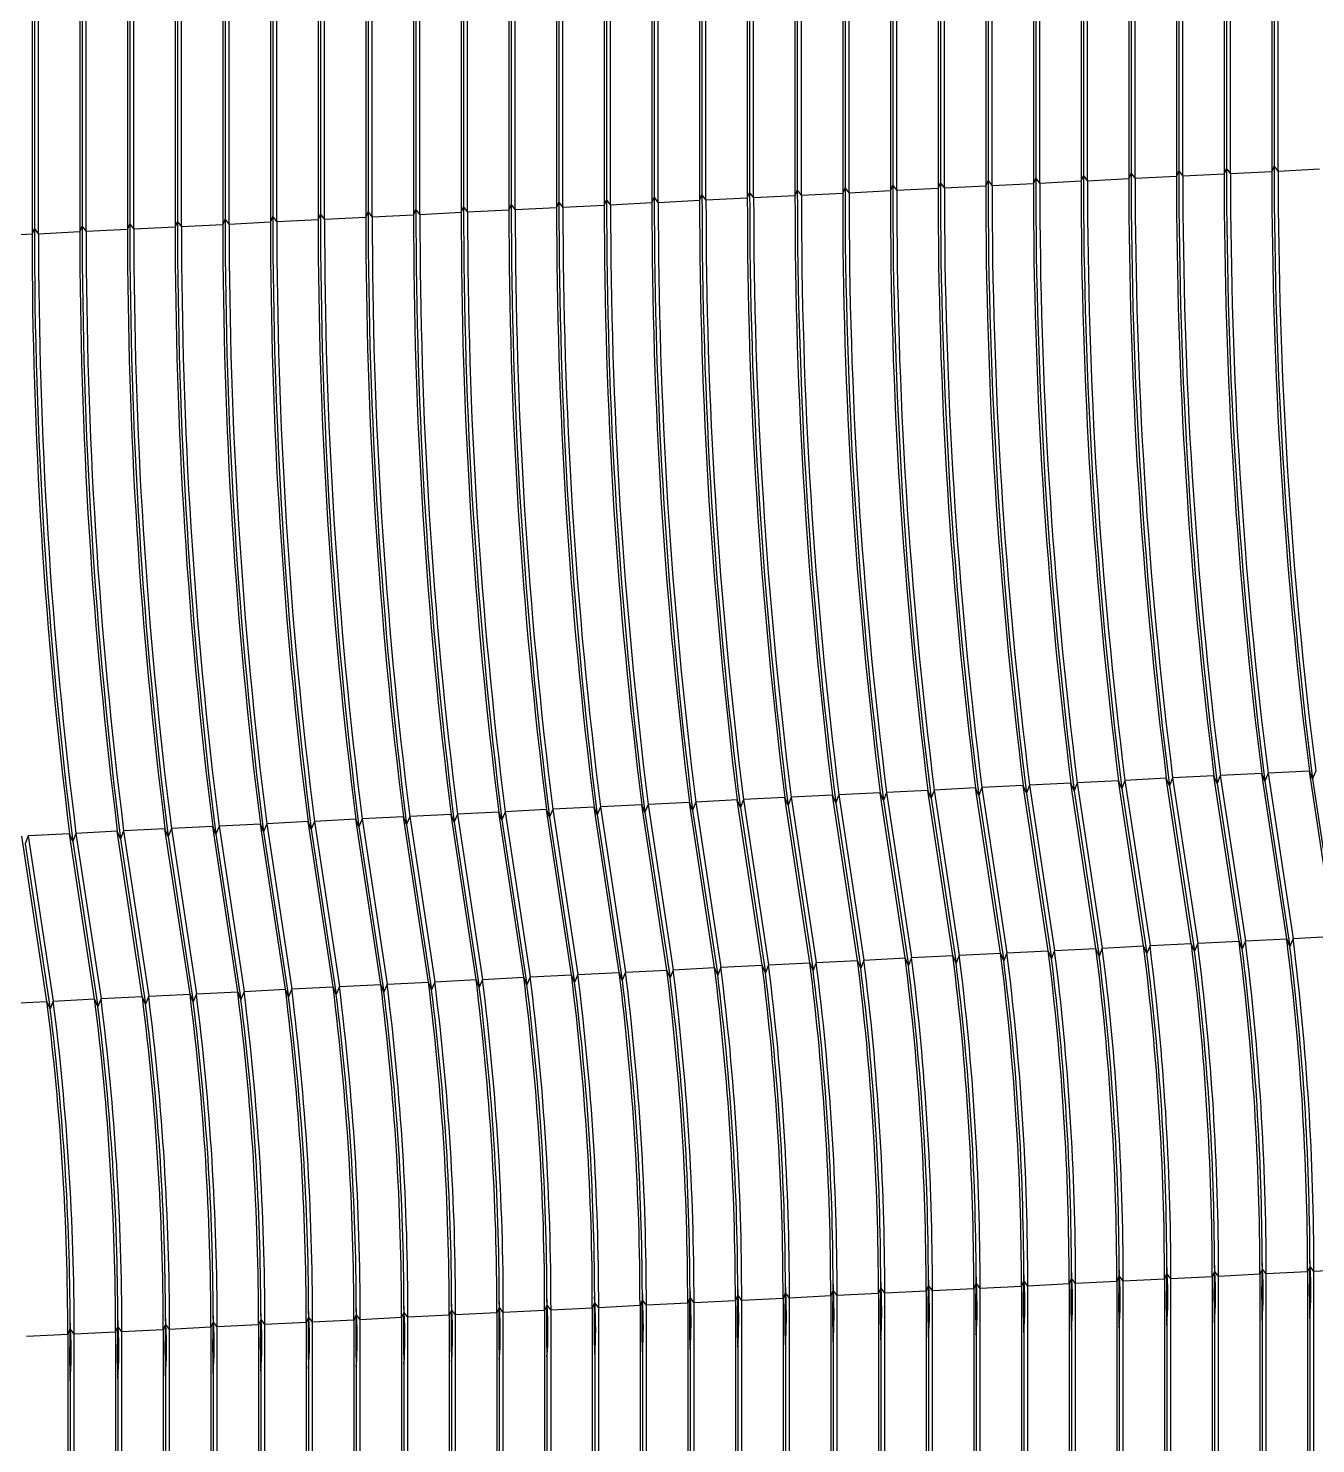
# Model space of a CAD drawing. Header units: millimetres. Extents: x 334 to 3694, y 0 to 2376.
# Drawn here: x 2527.54 to 2535.61, y 1125.11 to 1133.98 of the extents above; entities that cross this region are included whole.
import ezdxf

# ---------------------------------------------------------------- set-up
doc = ezdxf.new("R2010")
doc.units = ezdxf.units.MM
doc.header["$LTSCALE"] = 3
doc.layers.add('1_외형선', color=7, linetype='Continuous', lineweight=25)

msp = doc.modelspace()

# ---------------------------------------------------------------- linework, layer by layer
at = {"layer": '1_외형선'}
for p, q in [((2534.756, 1134.5565), (2534.756, 1133.0867)), ((2535.0548, 1134.5716), (2535.0548, 1133.1018)), ((2535.339, 1134.5511), (2535.339, 1133.0814)), ((2535.3537, 1134.5867), (2535.3537, 1133.1169)), ((2535.3788, 1133.0834), (2535.3788, 1134.5532)), ((2532.9628, 1134.4659), (2532.9628, 1132.9961)), ((2533.2617, 1134.481), (2533.2617, 1133.0112)), ((2533.5458, 1134.4606), (2533.5458, 1132.9908)), ((2533.5605, 1134.4961), (2533.5605, 1133.0263)), ((2533.5857, 1132.9928), (2533.5857, 1134.4626)), ((2533.8447, 1134.4757), (2533.8447, 1133.0059)), ((2533.8594, 1134.5112), (2533.8594, 1133.0414)), ((2533.8846, 1133.0079), (2533.8846, 1134.4777)), ((2534.1436, 1134.4908), (2534.1436, 1133.021)), ((2534.1583, 1134.5263), (2534.1583, 1133.0565)), ((2534.1834, 1133.023), (2534.1834, 1134.4928)), ((2534.4424, 1134.5059), (2534.4424, 1133.0361)), ((2534.4571, 1134.5414), (2534.4571, 1133.0716)), ((2534.4823, 1133.0381), (2534.4823, 1134.5079)), ((2534.7413, 1134.521), (2534.7413, 1133.0512)), ((2534.7811, 1133.0532), (2534.7811, 1134.523)), ((2535.0401, 1134.5361), (2535.0401, 1133.0663)), ((2535.08, 1133.0683), (2535.08, 1134.5381)), ((2531.1697, 1134.3753), (2531.1697, 1132.9056)), ((2531.4685, 1134.3904), (2531.4685, 1132.9207)), ((2531.7527, 1134.37), (2531.7527, 1132.9002)), ((2531.7674, 1134.4055), (2531.7674, 1132.9358)), ((2531.7925, 1132.9023), (2531.7925, 1134.372)), ((2532.0516, 1134.3851), (2532.0516, 1132.9153)), ((2532.0662, 1134.4206), (2532.0662, 1132.9509)), ((2532.0914, 1132.9174), (2532.0914, 1134.3871)), ((2532.3504, 1134.4002), (2532.3504, 1132.9304)), ((2532.3651, 1134.4357), (2532.3651, 1132.9659)), ((2532.3903, 1132.9324), (2532.3903, 1134.4022)), ((2532.6493, 1134.4153), (2532.6493, 1132.9455)), ((2532.664, 1134.4508), (2532.664, 1132.981)), ((2532.6891, 1132.9475), (2532.6891, 1134.4173)), ((2532.9481, 1134.4304), (2532.9481, 1132.9606)), ((2532.988, 1132.9626), (2532.988, 1134.4324)), ((2533.247, 1134.4455), (2533.247, 1132.9757)), ((2533.2868, 1132.9777), (2533.2868, 1134.4475)), ((2529.3765, 1134.2848), (2529.3765, 1132.815)), ((2529.6754, 1134.2999), (2529.6754, 1132.8301)), ((2529.9595, 1134.2795), (2529.9595, 1132.8097)), ((2529.9742, 1134.315), (2529.9742, 1132.8452)), ((2529.9994, 1132.8117), (2529.9994, 1134.2815)), ((2530.2584, 1134.2945), (2530.2584, 1132.8248)), ((2530.2731, 1134.3301), (2530.2731, 1132.8603)), ((2530.2982, 1132.8268), (2530.2982, 1134.2966)), ((2530.5573, 1134.3096), (2530.5573, 1132.8399)), ((2530.572, 1134.3452), (2530.572, 1132.8754)), ((2530.5971, 1132.8419), (2530.5971, 1134.3117)), ((2530.8561, 1134.3247), (2530.8561, 1132.855)), ((2530.8708, 1134.3602), (2530.8708, 1132.8905)), ((2530.896, 1132.857), (2530.896, 1134.3267)), ((2531.155, 1134.3398), (2531.155, 1132.8701)), ((2531.1948, 1132.8721), (2531.1948, 1134.3418)), ((2531.4538, 1134.3549), (2531.4538, 1132.8852)), ((2531.4937, 1132.8872), (2531.4937, 1134.3569)), ((2527.5834, 1134.1942), (2527.5834, 1132.7244)), ((2527.8822, 1134.2093), (2527.8822, 1132.7395)), ((2528.1664, 1134.1889), (2528.1664, 1132.7191)), ((2528.1811, 1134.2244), (2528.1811, 1132.7546)), ((2528.2062, 1132.7211), (2528.2062, 1134.1909)), ((2528.4653, 1134.204), (2528.4653, 1132.7342)), ((2528.4799, 1134.2395), (2528.4799, 1132.7697)), ((2528.5051, 1132.7362), (2528.5051, 1134.206)), ((2528.7641, 1134.2191), (2528.7641, 1132.7493)), ((2528.7788, 1134.2546), (2528.7788, 1132.7848)), ((2528.804, 1132.7513), (2528.804, 1134.2211)), ((2529.063, 1134.2342), (2529.063, 1132.7644)), ((2529.0777, 1134.2697), (2529.0777, 1132.7999)), ((2529.1028, 1132.7664), (2529.1028, 1134.2362)), ((2529.3618, 1134.2493), (2529.3618, 1132.7795)), ((2529.4017, 1132.7815), (2529.4017, 1134.2513)), ((2529.6607, 1134.2644), (2529.6607, 1132.7946)), ((2529.7005, 1132.7966), (2529.7005, 1134.2664)), ((2527.5687, 1134.1587), (2527.5687, 1132.6889)), ((2527.6085, 1132.6909), (2527.6085, 1134.1607)), ((2527.8675, 1134.1738), (2527.8675, 1132.704)), ((2527.9074, 1132.706), (2527.9074, 1134.1758)), ((2533.8594, 1133.0414), (2533.8447, 1133.0059)), ((2533.8846, 1133.0079), (2533.8594, 1133.0414)), ((2534.1583, 1133.0565), (2534.1436, 1133.021)), ((2534.1834, 1133.023), (2534.1583, 1133.0565)), ((2534.1834, 1133.023), (2534.4424, 1133.0361)), ((2534.4571, 1133.0716), (2534.4424, 1133.0361)), ((2534.4823, 1133.0381), (2534.4571, 1133.0716)), ((2534.4823, 1133.0381), (2534.7413, 1133.0512)), ((2534.756, 1133.0867), (2534.7413, 1133.0512)), ((2534.7811, 1133.0532), (2534.756, 1133.0867)), ((2534.7811, 1133.0532), (2535.0401, 1133.0663)), ((2535.0548, 1133.1018), (2535.0401, 1133.0663)), ((2535.08, 1133.0683), (2535.0548, 1133.1018)), ((2535.08, 1133.0683), (2535.339, 1133.0814)), ((2535.3537, 1133.1169), (2535.339, 1133.0814)), ((2535.3788, 1133.0834), (2535.3537, 1133.1169)), ((2535.3788, 1133.0834), (2535.6379, 1133.0965)), ((2532.0662, 1132.9509), (2532.0516, 1132.9153)), ((2532.0914, 1132.9174), (2532.0662, 1132.9509)), ((2532.3651, 1132.9659), (2532.3504, 1132.9304)), ((2532.3903, 1132.9324), (2532.3651, 1132.9659)), ((2532.3903, 1132.9324), (2532.6493, 1132.9455)), ((2532.664, 1132.981), (2532.6493, 1132.9455)), ((2532.6891, 1132.9475), (2532.664, 1132.981)), ((2532.6891, 1132.9475), (2532.9481, 1132.9606)), ((2532.9628, 1132.9961), (2532.9481, 1132.9606)), ((2532.988, 1132.9626), (2532.9628, 1132.9961)), ((2532.988, 1132.9626), (2533.247, 1132.9757)), ((2533.2617, 1133.0112), (2533.247, 1132.9757)), ((2533.2868, 1132.9777), (2533.2617, 1133.0112)), ((2533.2868, 1132.9777), (2533.5458, 1132.9908)), ((2533.5605, 1133.0263), (2533.5458, 1132.9908)), ((2533.5857, 1132.9928), (2533.5605, 1133.0263)), ((2533.5857, 1132.9928), (2533.8447, 1133.0059)), ((2533.8846, 1133.0079), (2534.1436, 1133.021)), ((2530.2731, 1132.8603), (2530.2584, 1132.8248)), ((2530.2982, 1132.8268), (2530.2731, 1132.8603)), ((2530.572, 1132.8754), (2530.5573, 1132.8399)), ((2530.5971, 1132.8419), (2530.572, 1132.8754)), ((2530.8708, 1132.8905), (2530.8561, 1132.855)), ((2530.896, 1132.857), (2530.8708, 1132.8905)), ((2530.896, 1132.857), (2531.155, 1132.8701)), ((2531.1697, 1132.9056), (2531.155, 1132.8701)), ((2531.1948, 1132.8721), (2531.1697, 1132.9056)), ((2531.1948, 1132.8721), (2531.4538, 1132.8852)), ((2531.4685, 1132.9207), (2531.4538, 1132.8852)), ((2531.4937, 1132.8872), (2531.4685, 1132.9207)), ((2531.4937, 1132.8872), (2531.7527, 1132.9002)), ((2531.7674, 1132.9358), (2531.7527, 1132.9002)), ((2531.7925, 1132.9023), (2531.7674, 1132.9358)), ((2531.7925, 1132.9023), (2532.0516, 1132.9153)), ((2532.0914, 1132.9174), (2532.3504, 1132.9304)), ((2528.4799, 1132.7697), (2528.4653, 1132.7342)), ((2528.5051, 1132.7362), (2528.4799, 1132.7697)), ((2528.7788, 1132.7848), (2528.7641, 1132.7493)), ((2528.804, 1132.7513), (2528.7788, 1132.7848)), ((2529.0777, 1132.7999), (2529.063, 1132.7644)), ((2529.1028, 1132.7664), (2529.0777, 1132.7999)), ((2529.1028, 1132.7664), (2529.3618, 1132.7795)), ((2529.3765, 1132.815), (2529.3618, 1132.7795)), ((2529.4017, 1132.7815), (2529.3765, 1132.815)), ((2529.4017, 1132.7815), (2529.6607, 1132.7946)), ((2529.6754, 1132.8301), (2529.6607, 1132.7946)), ((2529.7005, 1132.7966), (2529.6754, 1132.8301)), ((2529.7005, 1132.7966), (2529.9595, 1132.8097)), ((2529.9742, 1132.8452), (2529.9595, 1132.8097)), ((2529.9994, 1132.8117), (2529.9742, 1132.8452)), ((2529.9994, 1132.8117), (2530.2584, 1132.8248)), ((2530.2982, 1132.8268), (2530.5573, 1132.8399)), ((2530.5971, 1132.8419), (2530.8561, 1132.855)), ((2527.3097, 1132.6758), (2527.5687, 1132.6889)), ((2527.5834, 1132.7244), (2527.5687, 1132.6889)), ((2527.6085, 1132.6909), (2527.5834, 1132.7244)), ((2527.6085, 1132.6909), (2527.8675, 1132.704)), ((2527.8822, 1132.7395), (2527.8675, 1132.704)), ((2527.9074, 1132.706), (2527.8822, 1132.7395)), ((2527.9074, 1132.706), (2528.1664, 1132.7191)), ((2528.1811, 1132.7546), (2528.1664, 1132.7191)), ((2528.2062, 1132.7211), (2528.1811, 1132.7546)), ((2528.2062, 1132.7211), (2528.4653, 1132.7342)), ((2528.5051, 1132.7362), (2528.7641, 1132.7493)), ((2528.804, 1132.7513), (2529.063, 1132.7644)), ((2535.3153, 1129.3109), (2535.2954, 1129.2609)), ((2535.5743, 1129.324), (2535.3153, 1129.3109)), ((2535.3153, 1129.3109), (2535.4722, 1128.2757)), ((2535.5942, 1129.276), (2535.5743, 1129.324)), ((2535.7312, 1128.2888), (2535.5743, 1129.324)), ((2535.6142, 1129.326), (2535.5942, 1129.276)), ((2533.7812, 1129.2334), (2533.5222, 1129.2203)), ((2533.8011, 1129.1854), (2533.7812, 1129.2334)), ((2533.938, 1128.1982), (2533.7812, 1129.2334)), ((2533.821, 1129.2354), (2533.8011, 1129.1854)), ((2534.08, 1129.2485), (2533.821, 1129.2354)), ((2533.821, 1129.2354), (2533.9779, 1128.2003)), ((2534.0999, 1129.2005), (2534.08, 1129.2485)), ((2534.2369, 1128.2133), (2534.08, 1129.2485)), ((2534.1199, 1129.2505), (2534.0999, 1129.2005)), ((2534.3789, 1129.2636), (2534.1199, 1129.2505)), ((2534.1199, 1129.2505), (2534.2768, 1128.2153)), ((2534.3988, 1129.2156), (2534.3789, 1129.2636)), ((2534.5358, 1128.2284), (2534.3789, 1129.2636)), ((2534.4187, 1129.2656), (2534.3988, 1129.2156)), ((2534.6777, 1129.2787), (2534.4187, 1129.2656)), ((2534.4187, 1129.2656), (2534.5756, 1128.2304)), ((2534.6977, 1129.2307), (2534.6777, 1129.2787)), ((2534.8346, 1128.2435), (2534.6777, 1129.2787)), ((2534.7176, 1129.2807), (2534.6977, 1129.2307)), ((2534.6977, 1129.2307), (2534.8545, 1128.1955)), ((2534.9766, 1129.2938), (2534.7176, 1129.2807)), ((2534.7176, 1129.2807), (2534.8745, 1128.2455)), ((2534.9965, 1129.2458), (2534.9766, 1129.2938)), ((2535.1335, 1128.2586), (2534.9766, 1129.2938)), ((2535.0164, 1129.2958), (2534.9965, 1129.2458)), ((2534.9965, 1129.2458), (2535.1534, 1128.2106)), ((2535.2755, 1129.3089), (2535.0164, 1129.2958)), ((2535.0164, 1129.2958), (2535.1733, 1128.2606)), ((2535.2954, 1129.2609), (2535.2755, 1129.3089)), ((2535.4323, 1128.2737), (2535.2755, 1129.3089)), ((2535.2954, 1129.2609), (2535.4523, 1128.2257)), ((2535.5942, 1129.276), (2535.7511, 1128.2408)), ((2531.988, 1129.1428), (2531.729, 1129.1298)), ((2532.0079, 1129.0949), (2531.988, 1129.1428)), ((2532.1449, 1128.1077), (2531.988, 1129.1428)), ((2532.0279, 1129.1449), (2532.0079, 1129.0949)), ((2532.2869, 1129.1579), (2532.0279, 1129.1449)), ((2532.0279, 1129.1449), (2532.1847, 1128.1097)), ((2532.3068, 1129.1099), (2532.2869, 1129.1579)), ((2532.4438, 1128.1228), (2532.2869, 1129.1579)), ((2532.3267, 1129.1599), (2532.3068, 1129.1099)), ((2532.5857, 1129.173), (2532.3267, 1129.1599)), ((2532.3267, 1129.1599), (2532.4836, 1128.1248)), ((2532.6057, 1129.125), (2532.5857, 1129.173)), ((2532.7426, 1128.1379), (2532.5857, 1129.173)), ((2532.6256, 1129.175), (2532.6057, 1129.125)), ((2532.8846, 1129.1881), (2532.6256, 1129.175)), ((2532.6256, 1129.175), (2532.7825, 1128.1399)), ((2532.9045, 1129.1401), (2532.8846, 1129.1881)), ((2533.0415, 1128.153), (2532.8846, 1129.1881)), ((2532.9244, 1129.1901), (2532.9045, 1129.1401)), ((2532.9045, 1129.1401), (2533.0614, 1128.105)), ((2533.1834, 1129.2032), (2532.9244, 1129.1901)), ((2532.9244, 1129.1901), (2533.0813, 1128.155)), ((2533.2034, 1129.1552), (2533.1834, 1129.2032)), ((2533.3403, 1128.1681), (2533.1834, 1129.2032)), ((2533.2233, 1129.2052), (2533.2034, 1129.1552)), ((2533.2034, 1129.1552), (2533.3603, 1128.1201)), ((2533.4823, 1129.2183), (2533.2233, 1129.2052)), ((2533.2233, 1129.2052), (2533.3802, 1128.1701)), ((2533.5022, 1129.1703), (2533.4823, 1129.2183)), ((2533.6392, 1128.1831), (2533.4823, 1129.2183)), ((2533.5222, 1129.2203), (2533.5022, 1129.1703)), ((2533.5022, 1129.1703), (2533.6591, 1128.1352)), ((2533.5222, 1129.2203), (2533.679, 1128.1852)), ((2533.8011, 1129.1854), (2533.958, 1128.1503)), ((2534.0999, 1129.2005), (2534.2568, 1128.1653)), ((2534.3988, 1129.2156), (2534.5557, 1128.1804)), ((2530.1949, 1129.0523), (2529.9359, 1129.0392)), ((2530.2148, 1129.0043), (2530.1949, 1129.0523)), ((2530.3517, 1128.0171), (2530.1949, 1129.0523)), ((2530.2347, 1129.0543), (2530.2148, 1129.0043)), ((2530.4937, 1129.0674), (2530.2347, 1129.0543)), ((2530.2347, 1129.0543), (2530.3916, 1128.0191)), ((2530.5136, 1129.0194), (2530.4937, 1129.0674)), ((2530.6506, 1128.0322), (2530.4937, 1129.0674)), ((2530.5336, 1129.0694), (2530.5136, 1129.0194)), ((2530.7926, 1129.0825), (2530.5336, 1129.0694)), ((2530.5336, 1129.0694), (2530.6905, 1128.0342)), ((2530.8125, 1129.0345), (2530.7926, 1129.0825)), ((2530.9495, 1128.0473), (2530.7926, 1129.0825)), ((2530.8324, 1129.0845), (2530.8125, 1129.0345)), ((2531.0914, 1129.0976), (2530.8324, 1129.0845)), ((2530.8324, 1129.0845), (2530.9893, 1128.0493)), ((2531.1114, 1129.0496), (2531.0914, 1129.0976)), ((2531.2483, 1128.0624), (2531.0914, 1129.0976)), ((2531.1313, 1129.0996), (2531.1114, 1129.0496)), ((2531.1114, 1129.0496), (2531.2682, 1128.0144)), ((2531.3903, 1129.1127), (2531.1313, 1129.0996)), ((2531.1313, 1129.0996), (2531.2882, 1128.0644)), ((2531.4102, 1129.0647), (2531.3903, 1129.1127)), ((2531.5472, 1128.0775), (2531.3903, 1129.1127)), ((2531.4301, 1129.1147), (2531.4102, 1129.0647)), ((2531.4102, 1129.0647), (2531.5671, 1128.0295)), ((2531.6892, 1129.1277), (2531.4301, 1129.1147)), ((2531.4301, 1129.1147), (2531.587, 1128.0795)), ((2531.7091, 1129.0798), (2531.6892, 1129.1277)), ((2531.846, 1128.0926), (2531.6892, 1129.1277)), ((2531.729, 1129.1298), (2531.7091, 1129.0798)), ((2531.7091, 1129.0798), (2531.866, 1128.0446)), ((2531.729, 1129.1298), (2531.8859, 1128.0946)), ((2532.0079, 1129.0949), (2532.1648, 1128.0597)), ((2532.3068, 1129.1099), (2532.4637, 1128.0748)), ((2532.6057, 1129.125), (2532.7625, 1128.0899)), ((2528.4017, 1128.9617), (2528.1427, 1128.9486)), ((2528.4216, 1128.9137), (2528.4017, 1128.9617)), ((2528.5586, 1127.9265), (2528.4017, 1128.9617)), ((2528.4416, 1128.9637), (2528.4216, 1128.9137)), ((2528.7006, 1128.9768), (2528.4416, 1128.9637)), ((2528.4416, 1128.9637), (2528.5984, 1127.9286)), ((2528.7205, 1128.9288), (2528.7006, 1128.9768)), ((2528.8575, 1127.9416), (2528.7006, 1128.9768)), ((2528.7404, 1128.9788), (2528.7205, 1128.9288)), ((2528.9994, 1128.9919), (2528.7404, 1128.9788)), ((2528.7404, 1128.9788), (2528.8973, 1127.9437)), ((2529.0194, 1128.9439), (2528.9994, 1128.9919)), ((2529.1563, 1127.9567), (2528.9994, 1128.9919)), ((2529.0393, 1128.9939), (2529.0194, 1128.9439)), ((2529.2983, 1129.007), (2529.0393, 1128.9939)), ((2529.0393, 1128.9939), (2529.1962, 1127.9587)), ((2529.3182, 1128.959), (2529.2983, 1129.007)), ((2529.4552, 1127.9718), (2529.2983, 1129.007)), ((2529.3381, 1129.009), (2529.3182, 1128.959)), ((2529.3182, 1128.959), (2529.4751, 1127.9238)), ((2529.5971, 1129.0221), (2529.3381, 1129.009)), ((2529.3381, 1129.009), (2529.495, 1127.9738)), ((2529.6171, 1128.9741), (2529.5971, 1129.0221)), ((2529.754, 1127.9869), (2529.5971, 1129.0221)), ((2529.637, 1129.0241), (2529.6171, 1128.9741)), ((2529.6171, 1128.9741), (2529.774, 1127.9389)), ((2529.896, 1129.0372), (2529.637, 1129.0241)), ((2529.637, 1129.0241), (2529.7939, 1127.9889)), ((2529.9159, 1128.9892), (2529.896, 1129.0372)), ((2530.0529, 1128.002), (2529.896, 1129.0372)), ((2529.9359, 1129.0392), (2529.9159, 1128.9892)), ((2529.9159, 1128.9892), (2530.0728, 1127.954)), ((2529.9359, 1129.0392), (2530.0927, 1128.004)), ((2530.2148, 1129.0043), (2530.3717, 1127.9691)), ((2530.5136, 1129.0194), (2530.6705, 1127.9842)), ((2530.8125, 1129.0345), (2530.9694, 1127.9993)), ((2527.662, 1127.8813), (2527.5051, 1128.9164)), ((2527.545, 1128.9184), (2527.5251, 1128.8684)), ((2527.5251, 1128.8684), (2527.6819, 1127.8333)), ((2527.804, 1128.9315), (2527.545, 1128.9184)), ((2527.545, 1128.9184), (2527.7019, 1127.8833)), ((2527.8239, 1128.8835), (2527.804, 1128.9315)), ((2527.9609, 1127.8964), (2527.804, 1128.9315)), ((2527.8438, 1128.9335), (2527.8239, 1128.8835)), ((2527.8239, 1128.8835), (2527.9808, 1127.8484)), ((2528.1029, 1128.9466), (2527.8438, 1128.9335)), ((2527.8438, 1128.9335), (2528.0007, 1127.8984)), ((2528.1228, 1128.8986), (2528.1029, 1128.9466)), ((2528.2597, 1127.9115), (2528.1029, 1128.9466)), ((2528.1427, 1128.9486), (2528.1228, 1128.8986)), ((2528.1228, 1128.8986), (2528.2797, 1127.8635)), ((2528.1427, 1128.9486), (2528.2996, 1127.9135)), ((2528.4216, 1128.9137), (2528.5785, 1127.8786)), ((2528.7205, 1128.9288), (2528.8774, 1127.8937)), ((2529.0194, 1128.9439), (2529.1762, 1127.9087)), ((2534.8745, 1128.2455), (2534.8545, 1128.1955)), ((2534.8745, 1128.2455), (2535.1335, 1128.2586)), ((2535.1534, 1128.2106), (2535.1335, 1128.2586)), ((2535.1733, 1128.2606), (2535.1534, 1128.2106)), ((2535.1733, 1128.2606), (2535.4323, 1128.2737)), ((2535.4523, 1128.2257), (2535.4323, 1128.2737)), ((2535.4722, 1128.2757), (2535.4523, 1128.2257)), ((2535.4722, 1128.2757), (2535.7312, 1128.2888)), ((2533.0813, 1128.155), (2533.3403, 1128.1681)), ((2533.3603, 1128.1201), (2533.3403, 1128.1681)), ((2533.3802, 1128.1701), (2533.3603, 1128.1201)), ((2533.3802, 1128.1701), (2533.6392, 1128.1831)), ((2533.6591, 1128.1352), (2533.6392, 1128.1831)), ((2533.679, 1128.1852), (2533.6591, 1128.1352)), ((2533.679, 1128.1852), (2533.938, 1128.1982)), ((2533.958, 1128.1503), (2533.938, 1128.1982)), ((2533.9779, 1128.2003), (2533.958, 1128.1503)), ((2533.9779, 1128.2003), (2534.2369, 1128.2133)), ((2534.2568, 1128.1653), (2534.2369, 1128.2133)), ((2534.2768, 1128.2153), (2534.2568, 1128.1653)), ((2534.2768, 1128.2153), (2534.5358, 1128.2284)), ((2534.5557, 1128.1804), (2534.5358, 1128.2284)), ((2534.5756, 1128.2304), (2534.5557, 1128.1804)), ((2534.5756, 1128.2304), (2534.8346, 1128.2435)), ((2534.8545, 1128.1955), (2534.8346, 1128.2435)), ((2531.2882, 1128.0644), (2531.5472, 1128.0775)), ((2531.5671, 1128.0295), (2531.5472, 1128.0775)), ((2531.587, 1128.0795), (2531.5671, 1128.0295)), ((2531.587, 1128.0795), (2531.846, 1128.0926)), ((2531.866, 1128.0446), (2531.846, 1128.0926)), ((2531.8859, 1128.0946), (2531.866, 1128.0446)), ((2531.8859, 1128.0946), (2532.1449, 1128.1077)), ((2532.1648, 1128.0597), (2532.1449, 1128.1077)), ((2532.1847, 1128.1097), (2532.1648, 1128.0597)), ((2532.1847, 1128.1097), (2532.4438, 1128.1228)), ((2532.4637, 1128.0748), (2532.4438, 1128.1228)), ((2532.4836, 1128.1248), (2532.4637, 1128.0748)), ((2532.4836, 1128.1248), (2532.7426, 1128.1379)), ((2532.7625, 1128.0899), (2532.7426, 1128.1379)), ((2532.7825, 1128.1399), (2532.7625, 1128.0899)), ((2532.7825, 1128.1399), (2533.0415, 1128.153)), ((2533.0614, 1128.105), (2533.0415, 1128.153)), ((2533.0813, 1128.155), (2533.0614, 1128.105)), ((2529.495, 1127.9738), (2529.754, 1127.9869)), ((2529.774, 1127.9389), (2529.754, 1127.9869)), ((2529.7939, 1127.9889), (2529.774, 1127.9389)), ((2529.7939, 1127.9889), (2530.0529, 1128.002)), ((2530.0728, 1127.954), (2530.0529, 1128.002)), ((2530.0927, 1128.004), (2530.0728, 1127.954)), ((2530.0927, 1128.004), (2530.3517, 1128.0171)), ((2530.3717, 1127.9691), (2530.3517, 1128.0171)), ((2530.3916, 1128.0191), (2530.3717, 1127.9691)), ((2530.3916, 1128.0191), (2530.6506, 1128.0322)), ((2530.6705, 1127.9842), (2530.6506, 1128.0322)), ((2530.6905, 1128.0342), (2530.6705, 1127.9842)), ((2530.6905, 1128.0342), (2530.9495, 1128.0473)), ((2530.9694, 1127.9993), (2530.9495, 1128.0473)), ((2530.9893, 1128.0493), (2530.9694, 1127.9993)), ((2530.9893, 1128.0493), (2531.2483, 1128.0624)), ((2531.2682, 1128.0144), (2531.2483, 1128.0624)), ((2531.2882, 1128.0644), (2531.2682, 1128.0144)), ((2527.7019, 1127.8833), (2527.9609, 1127.8964)), ((2527.9808, 1127.8484), (2527.9609, 1127.8964)), ((2528.0007, 1127.8984), (2527.9808, 1127.8484)), ((2528.0007, 1127.8984), (2528.2597, 1127.9115)), ((2528.2797, 1127.8635), (2528.2597, 1127.9115)), ((2528.2996, 1127.9135), (2528.2797, 1127.8635)), ((2528.2996, 1127.9135), (2528.5586, 1127.9265)), ((2528.5785, 1127.8786), (2528.5586, 1127.9265)), ((2528.5984, 1127.9286), (2528.5785, 1127.8786)), ((2528.5984, 1127.9286), (2528.8575, 1127.9416)), ((2528.8774, 1127.8937), (2528.8575, 1127.9416)), ((2528.8973, 1127.9437), (2528.8774, 1127.8937)), ((2528.8973, 1127.9437), (2529.1563, 1127.9567)), ((2529.1762, 1127.9087), (2529.1563, 1127.9567)), ((2529.1962, 1127.9587), (2529.1762, 1127.9087)), ((2529.1962, 1127.9587), (2529.4552, 1127.9718)), ((2529.4751, 1127.9238), (2529.4552, 1127.9718)), ((2529.495, 1127.9738), (2529.4751, 1127.9238)), ((2527.403, 1127.8682), (2527.662, 1127.8813)), ((2527.6819, 1127.8333), (2527.662, 1127.8813)), ((2527.7019, 1127.8833), (2527.6819, 1127.8333)), ((2534.6811, 1126.2128), (2534.68, 1126.1736)), ((2534.6832, 1126.1738), (2534.6811, 1126.2128)), ((2534.98, 1126.2279), (2534.9788, 1126.1887)), ((2534.9821, 1126.1889), (2534.98, 1126.2279)), ((2535.2788, 1126.243), (2535.2777, 1126.2038)), ((2535.281, 1126.2039), (2535.2788, 1126.243)), ((2535.5766, 1126.2189), (2535.5631, 1126.1863)), ((2535.5777, 1126.2581), (2535.5766, 1126.2189)), ((2535.5798, 1126.219), (2535.5777, 1126.2581)), ((2535.6029, 1126.1883), (2535.5798, 1126.219)), ((2532.888, 1126.1222), (2532.8868, 1126.083)), ((2532.8901, 1126.0832), (2532.888, 1126.1222)), ((2533.1868, 1126.1373), (2533.1857, 1126.0981)), ((2533.189, 1126.0983), (2533.1868, 1126.1373)), ((2533.4857, 1126.1524), (2533.4846, 1126.1132)), ((2533.4878, 1126.1134), (2533.4857, 1126.1524)), ((2533.7834, 1126.1283), (2533.7699, 1126.0957)), ((2533.7846, 1126.1675), (2533.7834, 1126.1283)), ((2533.7867, 1126.1285), (2533.7846, 1126.1675)), ((2533.8098, 1126.0977), (2533.7867, 1126.1285)), ((2534.0823, 1126.1434), (2534.0688, 1126.1108)), ((2534.0834, 1126.1826), (2534.0823, 1126.1434)), ((2534.0855, 1126.1436), (2534.0834, 1126.1826)), ((2534.1086, 1126.1128), (2534.0855, 1126.1436)), ((2534.3676, 1126.1259), (2534.1086, 1126.1128)), ((2534.3811, 1126.1585), (2534.3676, 1126.1259)), ((2534.3676, 1126.1259), (2534.3676, 1108.9785)), ((2534.3823, 1126.1977), (2534.3811, 1126.1585)), ((2534.3844, 1126.1587), (2534.3823, 1126.1977)), ((2534.4075, 1126.1279), (2534.3844, 1126.1587)), ((2534.6665, 1126.141), (2534.4075, 1126.1279)), ((2534.4075, 1108.9805), (2534.4075, 1126.1279)), ((2534.68, 1126.1736), (2534.6665, 1126.141)), ((2534.6665, 1126.141), (2534.6665, 1108.9936)), ((2534.7063, 1126.143), (2534.6832, 1126.1738)), ((2534.9654, 1126.1561), (2534.7063, 1126.143)), ((2534.7063, 1108.9956), (2534.7063, 1126.143)), ((2534.9788, 1126.1887), (2534.9654, 1126.1561)), ((2534.9654, 1126.1561), (2534.9654, 1109.0087)), ((2535.0052, 1126.1581), (2534.9821, 1126.1889)), ((2535.2642, 1126.1712), (2535.0052, 1126.1581)), ((2535.0052, 1109.0107), (2535.0052, 1126.1581)), ((2535.2777, 1126.2038), (2535.2642, 1126.1712)), ((2535.2642, 1126.1712), (2535.2642, 1109.0238)), ((2535.3041, 1126.1732), (2535.281, 1126.2039)), ((2535.5631, 1126.1863), (2535.3041, 1126.1732)), ((2535.3041, 1109.0258), (2535.3041, 1126.1732)), ((2535.5631, 1126.1863), (2535.5631, 1109.0389)), ((2535.8619, 1126.2014), (2535.6029, 1126.1883)), ((2535.6029, 1109.0409), (2535.6029, 1126.1883)), ((2531.0948, 1126.0317), (2531.0937, 1125.9925)), ((2531.0969, 1125.9926), (2531.0948, 1126.0317)), ((2531.3937, 1126.0468), (2531.3925, 1126.0076)), ((2531.3958, 1126.0077), (2531.3937, 1126.0468)), ((2531.6925, 1126.0619), (2531.6914, 1126.0227)), ((2531.6947, 1126.0228), (2531.6925, 1126.0619)), ((2531.9903, 1126.0377), (2531.9768, 1126.0051)), ((2531.9914, 1126.077), (2531.9903, 1126.0377)), ((2531.9935, 1126.0379), (2531.9914, 1126.077)), ((2532.0166, 1126.0071), (2531.9935, 1126.0379)), ((2532.2891, 1126.0528), (2532.2756, 1126.0202)), ((2532.2903, 1126.0921), (2532.2891, 1126.0528)), ((2532.2924, 1126.053), (2532.2903, 1126.0921)), ((2532.3155, 1126.0222), (2532.2924, 1126.053)), ((2532.5745, 1126.0353), (2532.3155, 1126.0222)), ((2532.588, 1126.0679), (2532.5745, 1126.0353)), ((2532.5745, 1126.0353), (2532.5745, 1108.888)), ((2532.5891, 1126.1071), (2532.588, 1126.0679)), ((2532.5912, 1126.0681), (2532.5891, 1126.1071)), ((2532.6143, 1126.0373), (2532.5912, 1126.0681)), ((2532.8733, 1126.0504), (2532.6143, 1126.0373)), ((2532.6143, 1108.89), (2532.6143, 1126.0373)), ((2532.8868, 1126.083), (2532.8733, 1126.0504)), ((2532.8733, 1126.0504), (2532.8733, 1108.9031)), ((2532.9132, 1126.0524), (2532.8901, 1126.0832)), ((2533.1722, 1126.0655), (2532.9132, 1126.0524)), ((2532.9132, 1108.9051), (2532.9132, 1126.0524)), ((2533.1857, 1126.0981), (2533.1722, 1126.0655)), ((2533.1722, 1126.0655), (2533.1722, 1108.9182)), ((2533.2121, 1126.0675), (2533.189, 1126.0983)), ((2533.4711, 1126.0806), (2533.2121, 1126.0675)), ((2533.2121, 1108.9202), (2533.2121, 1126.0675)), ((2533.4846, 1126.1132), (2533.4711, 1126.0806)), ((2533.4711, 1126.0806), (2533.4711, 1108.9332)), ((2533.5109, 1126.0826), (2533.4878, 1126.1134)), ((2533.7699, 1126.0957), (2533.5109, 1126.0826)), ((2533.5109, 1108.9353), (2533.5109, 1126.0826)), ((2533.7699, 1126.0957), (2533.7699, 1108.9483)), ((2534.0688, 1126.1108), (2533.8098, 1126.0977)), ((2533.8098, 1108.9504), (2533.8098, 1126.0977)), ((2534.0688, 1126.1108), (2534.0688, 1108.9634)), ((2534.1086, 1108.9654), (2534.1086, 1126.1128)), ((2529.3017, 1125.9411), (2529.3005, 1125.9019)), ((2529.3038, 1125.9021), (2529.3017, 1125.9411)), ((2529.6005, 1125.9562), (2529.5994, 1125.917)), ((2529.6027, 1125.9172), (2529.6005, 1125.9562)), ((2529.8994, 1125.9713), (2529.8983, 1125.9321)), ((2529.9015, 1125.9322), (2529.8994, 1125.9713)), ((2530.1971, 1125.9472), (2530.1836, 1125.9146)), ((2530.1983, 1125.9864), (2530.1971, 1125.9472)), ((2530.2004, 1125.9473), (2530.1983, 1125.9864)), ((2530.2235, 1125.9166), (2530.2004, 1125.9473)), ((2530.496, 1125.9623), (2530.4825, 1125.9297)), ((2530.4971, 1126.0015), (2530.496, 1125.9623)), ((2530.4992, 1125.9624), (2530.4971, 1126.0015)), ((2530.5223, 1125.9317), (2530.4992, 1125.9624)), ((2530.7813, 1125.9448), (2530.5223, 1125.9317)), ((2530.7948, 1125.9774), (2530.7813, 1125.9448)), ((2530.7813, 1125.9448), (2530.7813, 1108.7974)), ((2530.796, 1126.0166), (2530.7948, 1125.9774)), ((2530.7981, 1125.9775), (2530.796, 1126.0166)), ((2530.8212, 1125.9468), (2530.7981, 1125.9775)), ((2531.0802, 1125.9599), (2530.8212, 1125.9468)), ((2530.8212, 1108.7994), (2530.8212, 1125.9468)), ((2531.0937, 1125.9925), (2531.0802, 1125.9599)), ((2531.0802, 1125.9599), (2531.0802, 1108.8125)), ((2531.12, 1125.9619), (2531.0969, 1125.9926)), ((2531.3791, 1125.9749), (2531.12, 1125.9619)), ((2531.12, 1108.8145), (2531.12, 1125.9619)), ((2531.3925, 1126.0076), (2531.3791, 1125.9749)), ((2531.3791, 1125.9749), (2531.3791, 1108.8276)), ((2531.4189, 1125.977), (2531.3958, 1126.0077)), ((2531.6779, 1125.99), (2531.4189, 1125.977)), ((2531.4189, 1108.8296), (2531.4189, 1125.977)), ((2531.6914, 1126.0227), (2531.6779, 1125.99)), ((2531.6779, 1125.99), (2531.6779, 1108.8427)), ((2531.7178, 1125.9921), (2531.6947, 1126.0228)), ((2531.9768, 1126.0051), (2531.7178, 1125.9921)), ((2531.7178, 1108.8447), (2531.7178, 1125.9921)), ((2531.9768, 1126.0051), (2531.9768, 1108.8578)), ((2532.2756, 1126.0202), (2532.0166, 1126.0071)), ((2532.0166, 1108.8598), (2532.0166, 1126.0071)), ((2532.2756, 1126.0202), (2532.2756, 1108.8729)), ((2532.3155, 1108.8749), (2532.3155, 1126.0222)), ((2527.8074, 1125.8656), (2527.8062, 1125.8264)), ((2527.8095, 1125.8266), (2527.8074, 1125.8656)), ((2528.1062, 1125.8807), (2528.1051, 1125.8415)), ((2528.1084, 1125.8417), (2528.1062, 1125.8807)), ((2528.404, 1125.8566), (2528.3905, 1125.824)), ((2528.4051, 1125.8958), (2528.404, 1125.8566)), ((2528.4072, 1125.8568), (2528.4051, 1125.8958)), ((2528.4303, 1125.826), (2528.4072, 1125.8568)), ((2528.7028, 1125.8717), (2528.6893, 1125.8391)), ((2528.704, 1125.9109), (2528.7028, 1125.8717)), ((2528.7061, 1125.8719), (2528.704, 1125.9109)), ((2528.7292, 1125.8411), (2528.7061, 1125.8719)), ((2528.9882, 1125.8542), (2528.7292, 1125.8411)), ((2529.0017, 1125.8868), (2528.9882, 1125.8542)), ((2528.9882, 1125.8542), (2528.9882, 1108.7068)), ((2529.0028, 1125.926), (2529.0017, 1125.8868)), ((2529.0049, 1125.887), (2529.0028, 1125.926)), ((2529.028, 1125.8562), (2529.0049, 1125.887)), ((2529.287, 1125.8693), (2529.028, 1125.8562)), ((2529.028, 1108.7088), (2529.028, 1125.8562)), ((2529.3005, 1125.9019), (2529.287, 1125.8693)), ((2529.287, 1125.8693), (2529.287, 1108.7219)), ((2529.3269, 1125.8713), (2529.3038, 1125.9021)), ((2529.5859, 1125.8844), (2529.3269, 1125.8713)), ((2529.3269, 1108.7239), (2529.3269, 1125.8713)), ((2529.5994, 1125.917), (2529.5859, 1125.8844)), ((2529.5859, 1125.8844), (2529.5859, 1108.737)), ((2529.6258, 1125.8864), (2529.6027, 1125.9172)), ((2529.8848, 1125.8995), (2529.6258, 1125.8864)), ((2529.6258, 1108.739), (2529.6258, 1125.8864)), ((2529.8983, 1125.9321), (2529.8848, 1125.8995)), ((2529.8848, 1125.8995), (2529.8848, 1108.7521)), ((2529.9246, 1125.9015), (2529.9015, 1125.9322)), ((2530.1836, 1125.9146), (2529.9246, 1125.9015)), ((2529.9246, 1108.7541), (2529.9246, 1125.9015)), ((2530.1836, 1125.9146), (2530.1836, 1108.7672)), ((2530.4825, 1125.9297), (2530.2235, 1125.9166)), ((2530.2235, 1108.7692), (2530.2235, 1125.9166)), ((2530.4825, 1125.9297), (2530.4825, 1108.7823)), ((2530.5223, 1108.7843), (2530.5223, 1125.9317)), ((2534.98, 1125.8661), (2534.98, 1109.0442)), ((2535.2789, 1125.8812), (2535.2789, 1109.0593)), ((2535.5778, 1125.8963), (2535.5778, 1109.0744)), ((2527.7928, 1125.7938), (2527.5337, 1125.7807)), ((2527.8062, 1125.8264), (2527.7928, 1125.7938)), ((2527.7928, 1125.7938), (2527.7928, 1108.6465)), ((2527.8326, 1125.7958), (2527.8095, 1125.8266)), ((2528.0916, 1125.8089), (2527.8326, 1125.7958)), ((2527.8326, 1108.6485), (2527.8326, 1125.7958)), ((2528.1051, 1125.8415), (2528.0916, 1125.8089)), ((2528.0916, 1125.8089), (2528.0916, 1108.6616)), ((2528.1315, 1125.8109), (2528.1084, 1125.8417)), ((2528.3905, 1125.824), (2528.1315, 1125.8109)), ((2528.1315, 1108.6636), (2528.1315, 1125.8109)), ((2528.3905, 1125.824), (2528.3905, 1108.6766)), ((2528.6893, 1125.8391), (2528.4303, 1125.826)), ((2528.4303, 1108.6787), (2528.4303, 1125.826)), ((2528.6893, 1125.8391), (2528.6893, 1108.6917)), ((2528.7292, 1108.6938), (2528.7292, 1125.8411)), ((2533.1869, 1125.7756), (2533.1869, 1108.9537)), ((2533.4858, 1125.7907), (2533.4858, 1108.9688)), ((2533.7846, 1125.8057), (2533.7846, 1108.9839)), ((2534.0835, 1125.8208), (2534.0835, 1108.9989)), ((2534.3823, 1125.8359), (2534.3823, 1109.014)), ((2534.6812, 1125.851), (2534.6812, 1109.0291)), ((2531.3937, 1125.685), (2531.3937, 1108.8631)), ((2531.6926, 1125.7001), (2531.6926, 1108.8782)), ((2531.9915, 1125.7152), (2531.9915, 1108.8933)), ((2532.2903, 1125.7303), (2532.2903, 1108.9084)), ((2532.5892, 1125.7454), (2532.5892, 1108.9235)), ((2532.888, 1125.7605), (2532.888, 1108.9386)), ((2529.6006, 1125.5944), (2529.6006, 1108.7725)), ((2529.8995, 1125.6095), (2529.8995, 1108.7876)), ((2530.1983, 1125.6246), (2530.1983, 1108.8027)), ((2530.4972, 1125.6397), (2530.4972, 1108.8178)), ((2530.796, 1125.6548), (2530.796, 1108.8329)), ((2531.0949, 1125.6699), (2531.0949, 1108.848)), ((2527.8074, 1125.5039), (2527.8074, 1108.682)), ((2528.1063, 1125.519), (2528.1063, 1108.6971)), ((2528.4052, 1125.5341), (2528.4052, 1108.7122)), ((2528.704, 1125.5491), (2528.704, 1108.7273)), ((2529.0029, 1125.5642), (2529.0029, 1108.7423)), ((2529.3017, 1125.5793), (2529.3017, 1108.7574))]:
    msp.add_line(p, q, dxfattribs=at)
for centre, radius, start, end in [((2564.5522, 1133.0357), 30.6928, 179.98928, 187.17805), ((2564.851, 1133.0508), 30.6928, 179.98928, 187.17805), ((2564.468, 1133.0305), 30.0255, 179.98928, 187.17805), ((2565.1499, 1133.0659), 30.6928, 179.98928, 187.17805), ((2564.5078, 1133.0325), 30.0255, 179.98928, 187.17805), ((2564.7668, 1133.0456), 30.0255, 179.98928, 187.17805), ((2565.4487, 1133.081), 30.6928, 179.98928, 187.17805), ((2564.8067, 1133.0476), 30.0255, 179.98928, 187.17805), ((2565.0657, 1133.0607), 30.0255, 179.98928, 187.17805), ((2565.7476, 1133.096), 30.6928, 179.98928, 187.17805), ((2565.1055, 1133.0627), 30.0255, 179.98928, 187.17805), ((2565.3645, 1133.0758), 30.0255, 179.98928, 187.17805), ((2566.0465, 1133.1111), 30.6928, 179.98928, 187.17805), ((2565.4044, 1133.0778), 30.0255, 179.98928, 187.17805), ((2562.759, 1132.9451), 30.6928, 179.98928, 187.17805), ((2563.0579, 1132.9602), 30.6928, 179.98928, 187.17805), ((2562.6748, 1132.9399), 30.0255, 179.98928, 187.17805), ((2563.3567, 1132.9753), 30.6928, 179.98928, 187.17805), ((2562.7146, 1132.9419), 30.0255, 179.98928, 187.17805), ((2562.9737, 1132.955), 30.0255, 179.98928, 187.17805), ((2563.6556, 1132.9904), 30.6928, 179.98928, 187.17805), ((2563.0135, 1132.957), 30.0255, 179.98928, 187.17805), ((2563.2725, 1132.9701), 30.0255, 179.98928, 187.17805), ((2563.9544, 1133.0055), 30.6928, 179.98928, 187.17805), ((2563.3124, 1132.9721), 30.0255, 179.98928, 187.17805), ((2563.5714, 1132.9852), 30.0255, 179.98928, 187.17805), ((2564.2533, 1133.0206), 30.6928, 179.98928, 187.17805), ((2563.6112, 1132.9872), 30.0255, 179.98928, 187.17805), ((2563.8702, 1133.0003), 30.0255, 179.98928, 187.17805), ((2563.9101, 1133.0023), 30.0255, 179.98928, 187.17805), ((2564.1691, 1133.0154), 30.0255, 179.98928, 187.17805), ((2564.2089, 1133.0174), 30.0255, 179.98928, 187.17805), ((2560.9659, 1132.8545), 30.6928, 179.98928, 187.17805), ((2561.2647, 1132.8696), 30.6928, 179.98928, 187.17805), ((2561.5636, 1132.8847), 30.6928, 179.98928, 187.17805), ((2560.9215, 1132.8514), 30.0255, 179.98928, 187.17805), ((2561.1805, 1132.8644), 30.0255, 179.98928, 187.17805), ((2561.8624, 1132.8998), 30.6928, 179.98928, 187.17805), ((2561.2204, 1132.8665), 30.0255, 179.98928, 187.17805), ((2561.4794, 1132.8795), 30.0255, 179.98928, 187.17805), ((2562.1613, 1132.9149), 30.6928, 179.98928, 187.17805), ((2561.5192, 1132.8815), 30.0255, 179.98928, 187.17805), ((2561.7782, 1132.8946), 30.0255, 179.98928, 187.17805), ((2562.4602, 1132.93), 30.6928, 179.98928, 187.17805), ((2561.8181, 1132.8966), 30.0255, 179.98928, 187.17805), ((2562.0771, 1132.9097), 30.0255, 179.98928, 187.17805), ((2562.1169, 1132.9117), 30.0255, 179.98928, 187.17805), ((2562.3759, 1132.9248), 30.0255, 179.98928, 187.17805), ((2562.4158, 1132.9268), 30.0255, 179.98928, 187.17805), ((2559.1727, 1132.764), 30.6928, 179.98928, 187.17805), ((2559.4716, 1132.7791), 30.6928, 179.98928, 187.17805), ((2559.7704, 1132.7942), 30.6928, 179.98928, 187.17805), ((2559.3874, 1132.7739), 30.0255, 179.98928, 187.17805), ((2560.0693, 1132.8093), 30.6928, 179.98928, 187.17805), ((2559.4272, 1132.7759), 30.0255, 179.98928, 187.17805), ((2559.6862, 1132.789), 30.0255, 179.98928, 187.17805), ((2560.3681, 1132.8244), 30.6928, 179.98928, 187.17805), ((2559.7261, 1132.791), 30.0255, 179.98928, 187.17805), ((2559.9851, 1132.8041), 30.0255, 179.98928, 187.17805), ((2560.667, 1132.8394), 30.6928, 179.98928, 187.17805), ((2560.0249, 1132.8061), 30.0255, 179.98928, 187.17805), ((2560.2839, 1132.8192), 30.0255, 179.98928, 187.17805), ((2560.3238, 1132.8212), 30.0255, 179.98928, 187.17805), ((2560.5828, 1132.8342), 30.0255, 179.98928, 187.17805), ((2560.6226, 1132.8363), 30.0255, 179.98928, 187.17805), ((2560.8817, 1132.8493), 30.0255, 179.98928, 187.17805), ((2557.5942, 1132.6833), 30.0255, 179.98928, 187.17805), ((2558.2761, 1132.7187), 30.6928, 179.98928, 187.17805), ((2557.6341, 1132.6853), 30.0255, 179.98928, 187.17805), ((2557.8931, 1132.6984), 30.0255, 179.98928, 187.17805), ((2558.575, 1132.7338), 30.6928, 179.98928, 187.17805), ((2557.9329, 1132.7004), 30.0255, 179.98928, 187.17805), ((2558.1919, 1132.7135), 30.0255, 179.98928, 187.17805), ((2558.8739, 1132.7489), 30.6928, 179.98928, 187.17805), ((2558.2318, 1132.7155), 30.0255, 179.98928, 187.17805), ((2558.4908, 1132.7286), 30.0255, 179.98928, 187.17805), ((2558.5306, 1132.7306), 30.0255, 179.98928, 187.17805), ((2558.7896, 1132.7437), 30.0255, 179.98928, 187.17805), ((2558.8295, 1132.7457), 30.0255, 179.98928, 187.17805), ((2559.0885, 1132.7588), 30.0255, 179.98928, 187.17805), ((2559.1283, 1132.7608), 30.0255, 179.98928, 187.17805), ((2518.3244, 1126.1612), 16.6809, 359.98928, 7.17805), ((2518.5834, 1126.1743), 16.6809, 359.98928, 7.17805), ((2518.6232, 1126.1763), 16.6809, 359.98928, 7.17805), ((2518.8822, 1126.1894), 16.6809, 359.98928, 7.17805), ((2518.9221, 1126.1914), 16.6809, 359.98928, 7.17805), ((2516.7902, 1126.0837), 16.6809, 359.98928, 7.17805), ((2516.8301, 1126.0857), 16.6809, 359.98928, 7.17805), ((2517.0891, 1126.0988), 16.6809, 359.98928, 7.17805), ((2517.1289, 1126.1008), 16.6809, 359.98928, 7.17805), ((2517.3879, 1126.1139), 16.6809, 359.98928, 7.17805), ((2517.4278, 1126.1159), 16.6809, 359.98928, 7.17805), ((2517.6868, 1126.129), 16.6809, 359.98928, 7.17805), ((2518.3867, 1126.1657), 15.9956, 0.1145, 7.18134), ((2517.7266, 1126.131), 16.6809, 359.98928, 7.17805), ((2517.9856, 1126.1441), 16.6809, 359.98928, 7.17805), ((2518.6856, 1126.1808), 15.9956, 0.1145, 7.18134), ((2518.0255, 1126.1461), 16.6809, 359.98928, 7.17805), ((2518.2845, 1126.1592), 16.6809, 359.98928, 7.17805), ((2518.9845, 1126.1959), 15.9956, 0.1145, 7.18134), ((2519.2833, 1126.211), 15.9956, 0.1145, 7.18134), ((2519.5822, 1126.2261), 15.9956, 0.1145, 7.18134), ((2514.9971, 1125.9932), 16.6809, 359.98928, 7.17805), ((2515.0369, 1125.9952), 16.6809, 359.98928, 7.17805), ((2515.2959, 1126.0083), 16.6809, 359.98928, 7.17805), ((2515.3358, 1126.0103), 16.6809, 359.98928, 7.17805), ((2515.5948, 1126.0234), 16.6809, 359.98928, 7.17805), ((2515.6346, 1126.0254), 16.6809, 359.98928, 7.17805), ((2515.8936, 1126.0384), 16.6809, 359.98928, 7.17805), ((2516.5936, 1126.0752), 15.9956, 0.1145, 7.18134), ((2515.9335, 1126.0405), 16.6809, 359.98928, 7.17805), ((2516.1925, 1126.0535), 16.6809, 359.98928, 7.17805), ((2516.8925, 1126.0903), 15.9956, 0.1145, 7.18134), ((2516.2323, 1126.0556), 16.6809, 359.98928, 7.17805), ((2516.4914, 1126.0686), 16.6809, 359.98928, 7.17805), ((2517.1913, 1126.1054), 15.9956, 0.1145, 7.18134), ((2516.5312, 1126.0706), 16.6809, 359.98928, 7.17805), ((2517.4902, 1126.1205), 15.9956, 0.1145, 7.18134), ((2517.789, 1126.1356), 15.9956, 0.1145, 7.18134), ((2518.0879, 1126.1506), 15.9956, 0.1145, 7.18134), ((2513.2039, 1125.9026), 16.6809, 359.98928, 7.17805), ((2513.2438, 1125.9046), 16.6809, 359.98928, 7.17805), ((2513.5028, 1125.9177), 16.6809, 359.98928, 7.17805), ((2513.5426, 1125.9197), 16.6809, 359.98928, 7.17805), ((2513.8016, 1125.9328), 16.6809, 359.98928, 7.17805), ((2513.8415, 1125.9348), 16.6809, 359.98928, 7.17805), ((2514.1005, 1125.9479), 16.6809, 359.98928, 7.17805), ((2514.8004, 1125.9846), 15.9956, 0.1145, 7.18134), ((2514.1403, 1125.9499), 16.6809, 359.98928, 7.17805), ((2514.3993, 1125.963), 16.6809, 359.98928, 7.17805), ((2515.0993, 1125.9997), 15.9956, 0.1145, 7.18134), ((2514.4392, 1125.965), 16.6809, 359.98928, 7.17805), ((2514.6982, 1125.9781), 16.6809, 359.98928, 7.17805), ((2515.3982, 1126.0148), 15.9956, 0.1145, 7.18134), ((2514.7381, 1125.9801), 16.6809, 359.98928, 7.17805), ((2515.697, 1126.0299), 15.9956, 0.1145, 7.18134), ((2515.9959, 1126.045), 15.9956, 0.1145, 7.18134), ((2516.2947, 1126.0601), 15.9956, 0.1145, 7.18134), ((2511.4108, 1125.812), 16.6809, 359.98928, 7.17805), ((2511.4506, 1125.814), 16.6809, 359.98928, 7.17805), ((2511.7096, 1125.8271), 16.6809, 359.98928, 7.17805), ((2511.7495, 1125.8291), 16.6809, 359.98928, 7.17805), ((2512.0085, 1125.8422), 16.6809, 359.98928, 7.17805), ((2512.0483, 1125.8442), 16.6809, 359.98928, 7.17805), ((2512.3073, 1125.8573), 16.6809, 359.98928, 7.17805), ((2513.0073, 1125.894), 15.9956, 0.1145, 7.18134), ((2512.3472, 1125.8593), 16.6809, 359.98928, 7.17805), ((2512.6062, 1125.8724), 16.6809, 359.98928, 7.17805), ((2513.3062, 1125.9091), 15.9956, 0.1145, 7.18134), ((2512.646, 1125.8744), 16.6809, 359.98928, 7.17805), ((2512.9051, 1125.8875), 16.6809, 359.98928, 7.17805), ((2513.605, 1125.9242), 15.9956, 0.1145, 7.18134), ((2512.9449, 1125.8895), 16.6809, 359.98928, 7.17805), ((2513.9039, 1125.9393), 15.9956, 0.1145, 7.18134), ((2514.2027, 1125.9544), 15.9956, 0.1145, 7.18134), ((2514.5016, 1125.9695), 15.9956, 0.1145, 7.18134), ((2511.1119, 1125.7969), 16.6809, 359.98928, 7.17805), ((2511.8119, 1125.8337), 15.9956, 0.1145, 7.18134), ((2511.1517, 1125.799), 16.6809, 359.98928, 7.17805), ((2512.1107, 1125.8488), 15.9956, 0.1145, 7.18134), ((2512.4096, 1125.8639), 15.9956, 0.1145, 7.18134), ((2512.7084, 1125.879), 15.9956, 0.1145, 7.18134)]:
    msp.add_arc(centre, radius, start, end, dxfattribs=at)
for centre, major_axis, ratio, start_param, end_param in [((2535.9671, 1127.0159), (0.2396, 1.6176), 0.192562, 2.114289, 2.363345), ((2534.9113, 1126.9626), (-0.4273, 1.5811), 0.328601, 3.887233, 4.13629), ((2534.1739, 1126.9253), (0.2396, 1.6176), 0.192562, 2.114289, 2.363345), ((2533.1182, 1126.872), (-0.4273, 1.5811), 0.328601, 3.887233, 4.13629), ((2534.4728, 1126.9404), (0.2396, 1.6176), 0.192562, 2.114289, 2.363345), ((2533.4171, 1126.8871), (-0.4273, 1.5811), 0.328601, 3.887233, 4.13629), ((2534.7717, 1126.9555), (0.2396, 1.6176), 0.192562, 2.114289, 2.363345), ((2533.7159, 1126.9022), (-0.4273, 1.5811), 0.328601, 3.887233, 4.13629), ((2535.0705, 1126.9706), (0.2396, 1.6176), 0.192562, 2.114289, 2.363345), ((2534.0148, 1126.9173), (-0.4273, 1.5811), 0.328601, 3.887233, 4.13629), ((2535.3694, 1126.9857), (0.2396, 1.6176), 0.192562, 2.114289, 2.363345), ((2534.3136, 1126.9324), (-0.4273, 1.5811), 0.328601, 3.887233, 4.13629), ((2535.6682, 1127.0008), (0.2396, 1.6176), 0.192562, 2.114289, 2.363345), ((2534.6125, 1126.9475), (-0.4273, 1.5811), 0.328601, 3.887233, 4.13629), ((2532.3808, 1126.8348), (0.2396, 1.6176), 0.192562, 2.114289, 2.363345), ((2531.325, 1126.7814), (-0.4273, 1.5811), 0.328601, 3.887233, 4.13629), ((2532.6796, 1126.8499), (0.2396, 1.6176), 0.192562, 2.114289, 2.363345), ((2531.6239, 1126.7965), (-0.4273, 1.5811), 0.328601, 3.887233, 4.13629), ((2532.9785, 1126.865), (0.2396, 1.6176), 0.192562, 2.114289, 2.363345), ((2531.9228, 1126.8116), (-0.4273, 1.5811), 0.328601, 3.887233, 4.13629), ((2533.2774, 1126.88), (0.2396, 1.6176), 0.192562, 2.114289, 2.363345), ((2532.2216, 1126.8267), (-0.4273, 1.5811), 0.328601, 3.887233, 4.13629), ((2533.5762, 1126.8951), (0.2396, 1.6176), 0.192562, 2.114289, 2.363345), ((2532.5205, 1126.8418), (-0.4273, 1.5811), 0.328601, 3.887233, 4.13629), ((2533.8751, 1126.9102), (0.2396, 1.6176), 0.192562, 2.114289, 2.363345), ((2532.8193, 1126.8569), (-0.4273, 1.5811), 0.328601, 3.887233, 4.13629), ((2530.5876, 1126.7442), (0.2396, 1.6176), 0.192562, 2.114289, 2.363345), ((2529.5319, 1126.6909), (-0.4273, 1.5811), 0.328601, 3.887233, 4.13629), ((2530.8865, 1126.7593), (0.2396, 1.6176), 0.192562, 2.114289, 2.363345), ((2529.8308, 1126.706), (-0.4273, 1.5811), 0.328601, 3.887233, 4.13629), ((2531.1854, 1126.7744), (0.2396, 1.6176), 0.192562, 2.114289, 2.363345), ((2530.1296, 1126.7211), (-0.4273, 1.5811), 0.328601, 3.887233, 4.13629), ((2531.4842, 1126.7895), (0.2396, 1.6176), 0.192562, 2.114289, 2.363345), ((2530.4285, 1126.7362), (-0.4273, 1.5811), 0.328601, 3.887233, 4.13629), ((2531.7831, 1126.8046), (0.2396, 1.6176), 0.192562, 2.114289, 2.363345), ((2530.7273, 1126.7513), (-0.4273, 1.5811), 0.328601, 3.887233, 4.13629), ((2532.0819, 1126.8197), (0.2396, 1.6176), 0.192562, 2.114289, 2.363345), ((2531.0262, 1126.7663), (-0.4273, 1.5811), 0.328601, 3.887233, 4.13629), ((2528.7945, 1126.6536), (0.2396, 1.6176), 0.192562, 2.114289, 2.363345), ((2527.7387, 1126.6003), (-0.4273, 1.5811), 0.328601, 3.887233, 4.13629), ((2529.0933, 1126.6687), (0.2396, 1.6176), 0.192562, 2.114289, 2.363345), ((2528.0376, 1126.6154), (-0.4273, 1.5811), 0.328601, 3.887233, 4.13629), ((2529.3922, 1126.6838), (0.2396, 1.6176), 0.192562, 2.114289, 2.363345), ((2528.3365, 1126.6305), (-0.4273, 1.5811), 0.328601, 3.887233, 4.13629), ((2529.6911, 1126.6989), (0.2396, 1.6176), 0.192562, 2.114289, 2.363345), ((2528.6353, 1126.6456), (-0.4273, 1.5811), 0.328601, 3.887233, 4.13629), ((2529.9899, 1126.714), (0.2396, 1.6176), 0.192562, 2.114289, 2.363345), ((2528.9342, 1126.6607), (-0.4273, 1.5811), 0.328601, 3.887233, 4.13629), ((2530.2888, 1126.7291), (0.2396, 1.6176), 0.192562, 2.114289, 2.363345), ((2529.233, 1126.6758), (-0.4273, 1.5811), 0.328601, 3.887233, 4.13629), ((2528.1968, 1126.6234), (0.2396, 1.6176), 0.192562, 2.114289, 2.363345), ((2527.141, 1126.5701), (-0.4273, 1.5811), 0.328601, 3.887233, 4.13629), ((2528.4956, 1126.6385), (0.2396, 1.6176), 0.192562, 2.114289, 2.363345), ((2527.4399, 1126.5852), (-0.4273, 1.5811), 0.328601, 3.887233, 4.13629)]:
    msp.add_ellipse(centre, major_axis=major_axis, ratio=ratio, start_param=start_param, end_param=end_param, dxfattribs=at)

doc.saveas('drawing.dxf')
